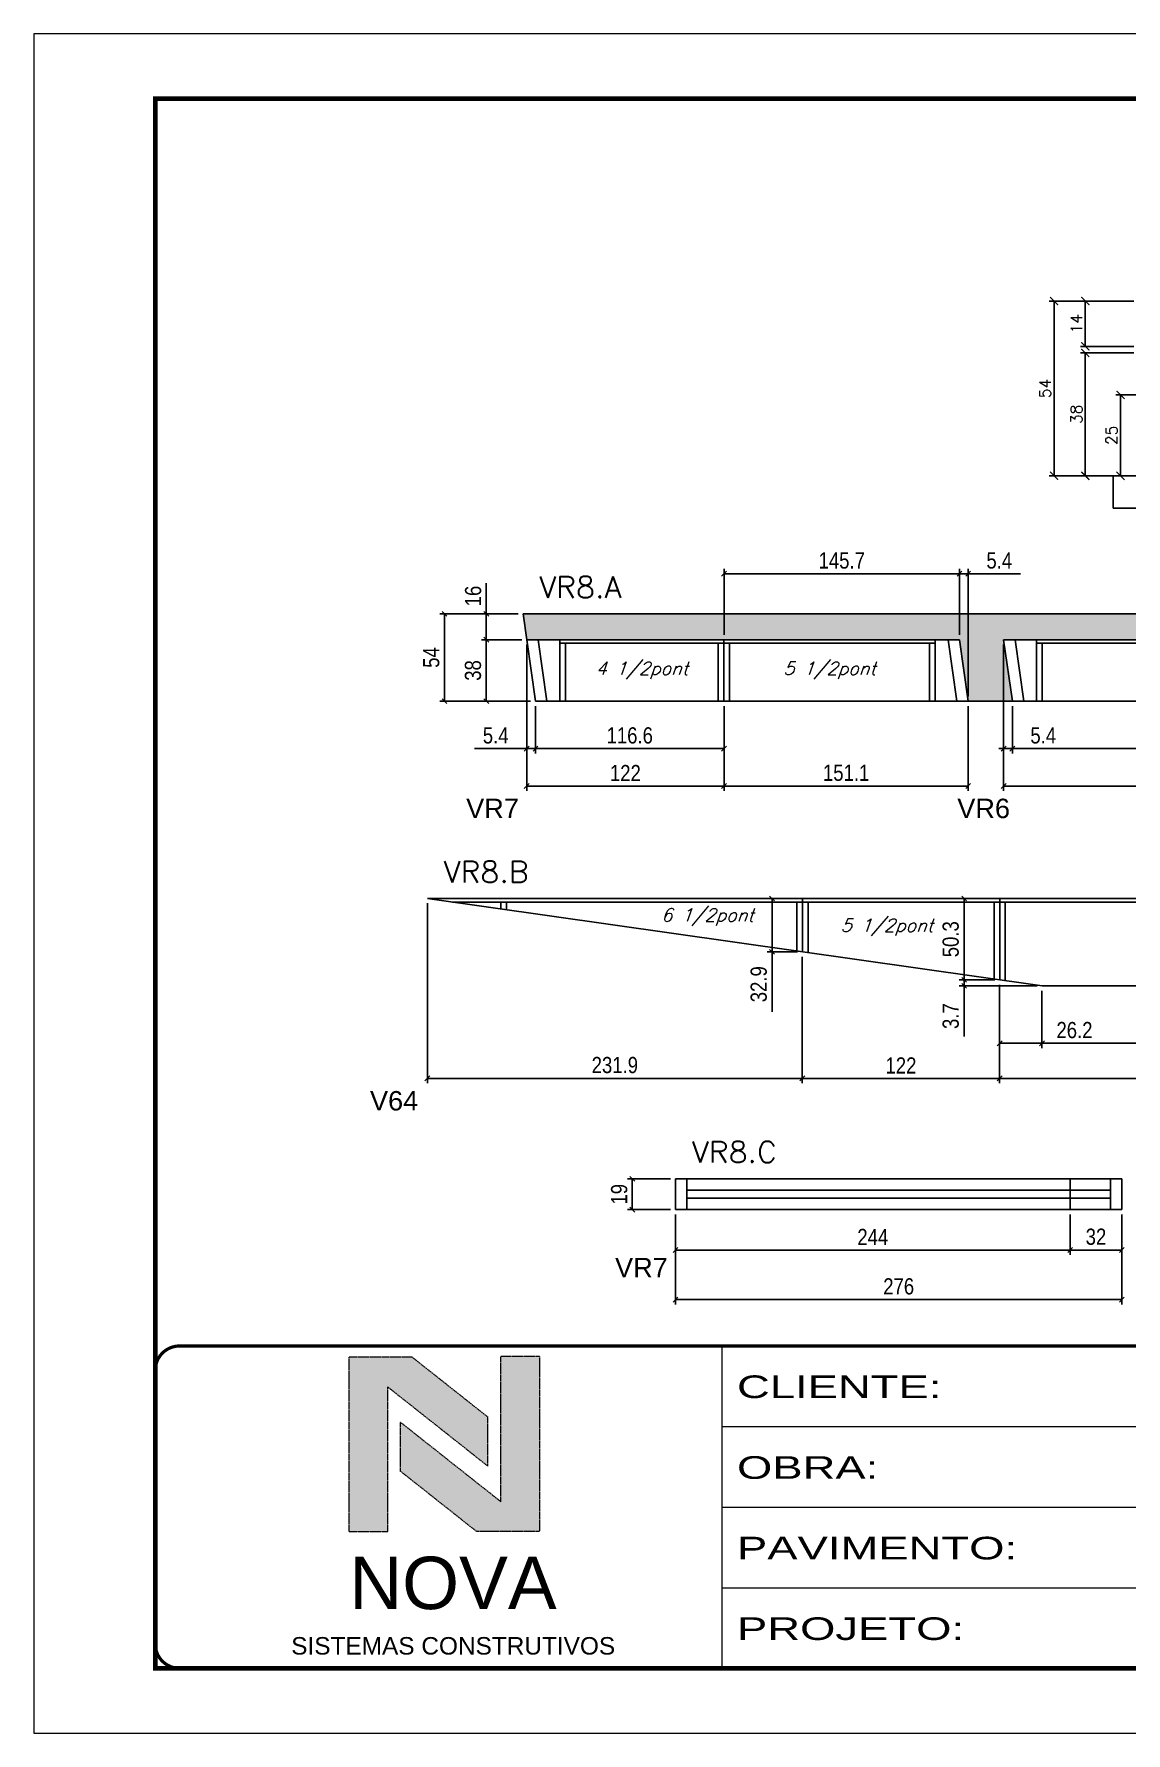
# Model space of a CAD drawing. Extents: x 0 to 6325, y 5574 to 19307.
# Drawn here: x 1585 to 2260, y 5574 to 6624 of the extents above; entities that cross this region are included whole.
import ezdxf

# ---------------------------------------------------------------- set-up
doc = ezdxf.new("R2010")
doc.units = 0
doc.linetypes.add('CONTINUO', pattern=[0])
doc.linetypes.add('DASHED', pattern=[0.75, 0.5, -0.25])
for name, color, linetype in [('1', 1, 'Continuous'), ('5', 5, 'Continuous'), ('barrote', 251, 'Continuous'), ('COTA', 241, 'Continuous'), ('Painéis', 200, 'Continuous'), ('SARR_2.2x7', 40, 'Continuous'), ('SARR_3.5x7', 81, 'Continuous'), ('texto', 7, 'Continuous')]:
    doc.layers.add(name, color=color, linetype=linetype)
for name, color, linetype, lineweight in [('CARIMBO-LEGENDA', 75, 'Continuous', 15), ('Folhas', 255, 'Continuous', 9), ('SARRAFO DE PRESSAO', 251, 'DASHED', 9), ('Texto Seção', 7, 'Continuous', 15)]:
    doc.layers.add(name, color=color, linetype=linetype, lineweight=lineweight)
doc.styles.add('arial', font='arial.ttf')
doc.styles.add('COTA TECNICA', font='techl___.ttf', dxfattribs={"height": 10})
doc.styles.add('REGUA-120', font='ROMANS.shx', dxfattribs={"height": 15})
doc.styles.add('Romans', font='romans.shx')
doc.styles.get("Standard").update_dxf_attribs({"font": 'arial.ttf'})
doc.styles.add('Tecnologia', font='')
doc.styles.get('Tecnologia').set_extended_font_data('Forgotten Futurist')
doc.dimstyles.new('Cota Seção (2x)', dxfattribs={"dimtxt": 7, "dimasz": 5, "dimexe": 3, "dimexo": 3, "dimgap": 2, "dimtad": 3, "dimdec": 1, "dimlfac": 0.5, "dimzin": 12, "dimdsep": 46, "dimtxsty": 'Romans', "dimblk": 'ARCHTICK', "dimcen": 0, "dimclrd": 4, "dimclre": 4, "dimclrt": 1, "dimadec": 1, "dimazin": 3, "dimtfac": 1, "dimtdec": 1, "dimtmove": 0, "dimatfit": 3, "dimldrblk": 'OBLIQUE', "dimfxl": 1, "dimtolj": 1, "dimtzin": 12, "dimarcsym": 0})
doc.dimstyles.new('PAINEL', dxfattribs={"dimtxt": 10, "dimasz": 3, "dimexe": 3, "dimexo": 3, "dimgap": 3, "dimtad": 1, "dimdec": 1, "dimzin": 12, "dimdsep": 46, "dimtxsty": 'COTA TECNICA', "dimblk1": 'OBLIQUE', "dimblk2": 'OBLIQUE', "dimsah": 1, "dimcen": 0.9, "dimclrd": 4, "dimclre": 4, "dimclrt": 240, "dimadec": 1, "dimazin": 3, "dimtfac": 1, "dimtdec": 1, "dimtmove": 0, "dimatfit": 3, "dimfxl": 1, "dimtolj": 1, "dimtzin": 12, "dimarcsym": 0})

# ---------------------------------------------------------------- blocks, each defined once
blk = doc.blocks.new('A$C64660E27')
at = {"layer": 'COTA', "true_color": 0x1a1a1a}
h = blk.add_hatch(color=250, dxfattribs=at)
h.dxf.hatch_style = 1
h.paths.add_polyline_path([(185.4, -11.6), (142.4, -11.6), (142.4, -131.6), (168.8, -131.6), (168.8, -32.2), (237.7, -86.7), (237.7, -53)])
at = {"layer": 'COTA'}
h = blk.add_hatch(color=20, dxfattribs=at)
h.dxf.hatch_style = 1
h.paths.add_polyline_path([(273, -11.4), (246.6, -11.4), (246.6, -111.1), (177.7, -56.6), (177.7, -90.2), (230, -131.6), (273, -131.6)])
for p, q in [((142.4, -131.6), (142.4, -11.6)), ((142.4, -11.6), (185.4, -11.6)), ((185.4, -11.6), (237.7, -53)), ((273, -11.4), (246.6, -11.4)), ((246.6, -111.1), (246.6, -11.4)), ((273, -11.4), (273, -131.6)), ((168.8, -32.2), (237.7, -86.7)), ((168.8, -131.6), (168.8, -32.2)), ((246.6, -111.1), (177.7, -56.6)), ((177.7, -90.2), (177.7, -56.6)), ((237.7, -86.7), (237.7, -53)), ((230, -131.6), (177.7, -90.2)), ((142.4, -131.6), (168.8, -131.6)), ((273, -131.6), (230, -131.6))]:
    blk.add_line(p, q)
at = {"layer": 'CARIMBO-LEGENDA', "color": 7, "linetype": 'Continuous', "ltscale": 100, "style": 'arial'}
blk.add_text('NOVA', height=36, dxfattribs=at).set_placement((142.4, -184.8))
at = {"layer": 'CARIMBO-LEGENDA', "color": 7, "linetype": 'Continuous', "style": 'arial'}
blk.add_text('SISTEMAS CONSTRUTIVOS', height=12, dxfattribs=at).set_placement((102.5, -216))
blk = doc.blocks.new('9999999999')
at = {"color": 30, "linetype": 'CONTINUO'}
for p, q in [((98564.6, 34230.2), (98564.6, 34429.4)), ((98564.6, 34379.6), (99584, 34379.6)), ((98564.6, 34329.8), (99488, 34329.8)), ((98564.6, 34280), (99488, 34280))]:
    blk.add_line(p, q, dxfattribs=at)
at = {"color": 30, "linetype": 'CONTINUO', "const_width": 2}
blk.add_lwpolyline([(99584, 34230.2), (99584, 34414.4, 0.414214), (99569, 34429.4), (98229, 34429.4, 0.414214), (98214, 34414.4), (98214, 34245.2, 0.414214), (98229, 34230.2), (99584, 34230.2)], format="xyb", dxfattribs=at)
at = {"layer": 'Folhas'}
blk.add_lwpolyline([(98139, 34190.2), (99624, 34190.2), (99624, 35240.2), (98139, 35240.2)], close=True, dxfattribs=at)
at = {"layer": 'Folhas', "color": 30, "const_width": 3}
blk.add_lwpolyline([(98214, 34230.2), (99584, 34230.2), (99584, 35200.2), (98214, 35200.2)], close=True, dxfattribs=at)
at = {"xscale": 0.9, "yscale": 0.9, "zscale": 0.9}
blk.add_blockref('A$C64660E27', (98205.8, 34433.1), dxfattribs=at)
at = {"layer": 'Folhas', "color": 7, "style": 'Tecnologia', "width": 1.5}
for s, p in [('CLIENTE:', (98573.7, 34397.2)), ('OBRA:', (98573.7, 34347.3)), ('PAVIMENTO:', (98573.7, 34297.5)), ('PROJETO:', (98573.7, 34247.7))]:
    blk.add_text(s, height=14, dxfattribs=at).set_placement(p)
blk = doc.blocks.new('_ArchTick')
at = {"color": 0, "linetype": 'ByBlock', "const_width": 0.15}
blk.add_lwpolyline([(-0.5, -0.5), (0.5, 0.5)], dxfattribs=at)
blk = doc.blocks.new('*D3601')
at = {"layer": 'COTA', "color": 4, "lineweight": -2, "transparency": 16777216}
for p, q in [((2265.2, 6459.2), (2212.8, 6459.2)), ((2215.8, 6351.2), (2215.8, 6459.2)), ((2287.2, 6351.2), (2212.8, 6351.2))]:
    blk.add_line(p, q, dxfattribs=at)
at = {"layer": 'Defpoints', "color": 0, "transparency": 16777216}
for p in [(2215.8, 6459.2), (2268.2, 6459.2), (2290.2, 6351.2)]:
    blk.add_point(p, dxfattribs=at)
at = {"layer": 'COTA', "color": 4, "lineweight": -2, "transparency": 16777216, "xscale": 5, "yscale": 5, "zscale": 5}
for p, rotation in [((2215.8, 6459.2), 90), ((2215.8, 6351.2), 270)]:
    blk.add_blockref('_ArchTick', p, dxfattribs=dict(at, rotation=rotation))
at = {"layer": 'COTA', "color": 1, "transparency": 16777216, "insert": (2210.3, 6405.2), "char_height": 7, "attachment_point": 5, "rotation": 90, "style": 'Romans'}
blk.add_mtext('\\A1;54', dxfattribs=at)
blk = doc.blocks.new('_Oblique')
at = {"layer": '1', "color": 0, "lineweight": -2}
blk.add_line((-0.5, -0.5), (0.5, 0.5), dxfattribs=at)
blk = doc.blocks.new('*D3604')
at = {"layer": 'COTA', "color": 4, "lineweight": -2, "transparency": 16777216}
for p, q in [((2265.2, 6459.2), (2232.1, 6459.2)), ((2235.1, 6459.2), (2235.1, 6431.2)), ((2265.2, 6431.2), (2232.1, 6431.2))]:
    blk.add_line(p, q, dxfattribs=at)
at = {"layer": 'Defpoints', "color": 0, "transparency": 16777216}
for p in [(2268.2, 6459.2), (2235.1, 6431.2), (2268.2, 6431.2)]:
    blk.add_point(p, dxfattribs=at)
at = {"layer": 'COTA', "color": 4, "lineweight": -2, "transparency": 16777216, "xscale": 5, "yscale": 5, "zscale": 5}
for p, rotation in [((2235.1, 6459.2), 90), ((2235.1, 6431.2), 270)]:
    blk.add_blockref('_ArchTick', p, dxfattribs=dict(at, rotation=rotation))
at = {"layer": 'COTA', "color": 1, "transparency": 16777216, "insert": (2229.6, 6445.2), "char_height": 7, "attachment_point": 5, "rotation": 90, "style": 'Romans'}
blk.add_mtext('\\A1;14', dxfattribs=at)
blk = doc.blocks.new('*D3605')
at = {"layer": 'COTA', "color": 4, "lineweight": -2, "transparency": 16777216}
for p, q in [((2265.2, 6427.2), (2232.1, 6427.2)), ((2235.1, 6427.2), (2235.1, 6351.2)), ((2287.2, 6351.2), (2232.1, 6351.2))]:
    blk.add_line(p, q, dxfattribs=at)
at = {"layer": 'Defpoints', "color": 0, "transparency": 16777216}
for p in [(2268.2, 6427.2), (2235.1, 6351.2), (2290.2, 6351.2)]:
    blk.add_point(p, dxfattribs=at)
at = {"layer": 'COTA', "color": 4, "lineweight": -2, "transparency": 16777216, "xscale": 5, "yscale": 5, "zscale": 5}
for p, rotation in [((2235.1, 6427.2), 90), ((2235.1, 6351.2), 270)]:
    blk.add_blockref('_ArchTick', p, dxfattribs=dict(at, rotation=rotation))
at = {"layer": 'COTA', "color": 1, "transparency": 16777216, "insert": (2229.6, 6389.2), "char_height": 7, "attachment_point": 5, "rotation": 90, "style": 'Romans'}
blk.add_mtext('\\A1;38', dxfattribs=at)
blk = doc.blocks.new('*D4710')
at = {"layer": 'COTA', "color": 4, "lineweight": -2, "transparency": 16777216}
for p, q in [((2267.5, 6401.2), (2253.9, 6401.2)), ((2256.9, 6401.2), (2256.9, 6351.2)), ((2272.5, 6351.2), (2253.9, 6351.2))]:
    blk.add_line(p, q, dxfattribs=at)
at = {"layer": 'Defpoints', "color": 0, "transparency": 16777216}
for p in [(2270.5, 6401.2), (2256.9, 6351.2), (2275.5, 6351.2)]:
    blk.add_point(p, dxfattribs=at)
at = {"layer": 'COTA', "color": 4, "lineweight": -2, "transparency": 16777216, "xscale": 5, "yscale": 5, "zscale": 5}
for p, rotation in [((2256.9, 6401.2), 90), ((2256.9, 6351.2), 270)]:
    blk.add_blockref('_ArchTick', p, dxfattribs=dict(at, rotation=rotation))
at = {"layer": 'COTA', "color": 1, "transparency": 16777216, "insert": (2251.4, 6376.2), "char_height": 7, "attachment_point": 5, "rotation": 90, "style": 'Romans'}
blk.add_mtext('\\A1;25', dxfattribs=at)
blk = doc.blocks.new('*D4711')
at = {"layer": 'COTA', "color": 4, "lineweight": -2, "transparency": 16777216}
for p, q in [((1889.7, 6246.9), (1889.7, 6179.6)), ((1895.1, 6208.9), (1895.1, 6179.6)), ((1889.7, 6182.6), (1857.4, 6182.6)), ((1895.1, 6182.6), (1889.7, 6182.6)), ((1895.1, 6182.6), (1898.1, 6182.6))]:
    blk.add_line(p, q, dxfattribs=at)
at = {"layer": 'Defpoints', "color": 0, "transparency": 16777216}
for p in [(1889.7, 6249.9), (1895.1, 6211.9), (1889.7, 6182.6)]:
    blk.add_point(p, dxfattribs=at)
at = {"layer": 'COTA', "color": 4, "lineweight": -2, "transparency": 16777216, "xscale": 3, "yscale": 3, "zscale": 3}
blk.add_blockref('_Oblique', (1889.7, 6182.6), dxfattribs=at)
at = {"layer": 'COTA', "color": 4, "lineweight": -2, "transparency": 16777216, "xscale": 3, "yscale": 3, "zscale": 3, "rotation": 180}
blk.add_blockref('_Oblique', (1895.1, 6182.6), dxfattribs=at)
at = {"layer": 'COTA', "color": 240, "transparency": 16777216, "insert": (1870.5, 6190.7), "char_height": 10, "attachment_point": 5, "style": 'COTA TECNICA'}
blk.add_mtext('\\A1;5.4', dxfattribs=at)
blk = doc.blocks.new('*D3608')
at = {"layer": 'COTA', "color": 4, "lineweight": -2, "transparency": 16777216}
for p, q in [((1895.1, 6208.9), (1895.1, 6179.6)), ((2011.7, 6208.9), (2011.7, 6179.6)), ((1895.1, 6182.6), (2011.7, 6182.6))]:
    blk.add_line(p, q, dxfattribs=at)
at = {"layer": 'Defpoints', "color": 0, "transparency": 16777216}
for p in [(1895.1, 6211.9), (2011.7, 6211.9), (2011.7, 6182.6)]:
    blk.add_point(p, dxfattribs=at)
at = {"layer": 'COTA', "color": 4, "lineweight": -2, "transparency": 16777216, "xscale": 3, "yscale": 3, "zscale": 3, "rotation": 180}
blk.add_blockref('_Oblique', (1895.1, 6182.6), dxfattribs=at)
at = {"layer": 'COTA', "color": 4, "lineweight": -2, "transparency": 16777216, "xscale": 3, "yscale": 3, "zscale": 3}
blk.add_blockref('_Oblique', (2011.7, 6182.6), dxfattribs=at)
at = {"layer": 'COTA', "color": 240, "transparency": 16777216, "insert": (1953.4, 6190.7), "char_height": 10, "attachment_point": 5, "style": 'COTA TECNICA'}
blk.add_mtext('\\A1;116.6', dxfattribs=at)
blk = doc.blocks.new('*D4712')
at = {"layer": 'COTA', "color": 4, "lineweight": -2, "transparency": 16777216}
for p, q in [((1889.7, 6246.9), (1889.7, 6156.5)), ((2011.7, 6208.9), (2011.7, 6156.5)), ((1889.7, 6159.5), (2011.7, 6159.5))]:
    blk.add_line(p, q, dxfattribs=at)
at = {"layer": 'Defpoints', "color": 0, "transparency": 16777216}
for p in [(1889.7, 6249.9), (2011.7, 6211.9), (2011.7, 6159.5)]:
    blk.add_point(p, dxfattribs=at)
at = {"layer": 'COTA', "color": 4, "lineweight": -2, "transparency": 16777216, "xscale": 3, "yscale": 3, "zscale": 3, "rotation": 180}
blk.add_blockref('_Oblique', (1889.7, 6159.5), dxfattribs=at)
at = {"layer": 'COTA', "color": 4, "lineweight": -2, "transparency": 16777216, "xscale": 3, "yscale": 3, "zscale": 3}
blk.add_blockref('_Oblique', (2011.7, 6159.5), dxfattribs=at)
at = {"layer": 'COTA', "color": 240, "transparency": 16777216, "insert": (1950.7, 6167.5), "char_height": 10, "attachment_point": 5, "style": 'COTA TECNICA'}
blk.add_mtext('\\A1;122', dxfattribs=at)
blk = doc.blocks.new('*D4704')
at = {"layer": 'COTA', "color": 4, "lineweight": -2, "transparency": 16777216}
for p, q in [((2011.7, 6208.9), (2011.7, 6156.5)), ((2162.7, 6208.9), (2162.7, 6156.5)), ((2011.7, 6159.5), (2162.7, 6159.5))]:
    blk.add_line(p, q, dxfattribs=at)
at = {"layer": 'Defpoints', "color": 0, "transparency": 16777216}
for p in [(2011.7, 6211.9), (2162.7, 6211.9), (2162.7, 6159.5)]:
    blk.add_point(p, dxfattribs=at)
at = {"layer": 'COTA', "color": 4, "lineweight": -2, "transparency": 16777216, "xscale": 3, "yscale": 3, "zscale": 3, "rotation": 180}
blk.add_blockref('_Oblique', (2011.7, 6159.5), dxfattribs=at)
at = {"layer": 'COTA', "color": 4, "lineweight": -2, "transparency": 16777216, "xscale": 3, "yscale": 3, "zscale": 3}
blk.add_blockref('_Oblique', (2162.7, 6159.5), dxfattribs=at)
at = {"layer": 'COTA', "color": 240, "transparency": 16777216, "insert": (2087.2, 6167.6), "char_height": 10, "attachment_point": 5, "style": 'COTA TECNICA'}
blk.add_mtext('\\A1;151.1', dxfattribs=at)
blk = doc.blocks.new('*D4705')
at = {"layer": 'COTA', "color": 4, "lineweight": -2, "transparency": 16777216}
for p, q in [((2157.3, 6290.7), (2154.3, 6290.7)), ((2157.3, 6252.9), (2157.3, 6293.7)), ((2157.3, 6290.7), (2162.7, 6290.7)), ((2162.7, 6214.9), (2162.7, 6293.7)), ((2162.7, 6290.7), (2195, 6290.7))]:
    blk.add_line(p, q, dxfattribs=at)
at = {"layer": 'Defpoints', "color": 0, "transparency": 16777216}
for p in [(2157.3, 6290.7), (2157.3, 6249.9), (2162.7, 6211.9)]:
    blk.add_point(p, dxfattribs=at)
at = {"layer": 'COTA', "color": 4, "lineweight": -2, "transparency": 16777216, "xscale": 3, "yscale": 3, "zscale": 3}
blk.add_blockref('_Oblique', (2157.3, 6290.7), dxfattribs=at)
at = {"layer": 'COTA', "color": 4, "lineweight": -2, "transparency": 16777216, "xscale": 3, "yscale": 3, "zscale": 3, "rotation": 180}
blk.add_blockref('_Oblique', (2162.7, 6290.7), dxfattribs=at)
at = {"layer": 'COTA', "color": 240, "transparency": 16777216, "insert": (2181.9, 6298.8), "char_height": 10, "attachment_point": 5, "style": 'COTA TECNICA'}
blk.add_mtext('\\A1;5.4', dxfattribs=at)
blk = doc.blocks.new('*D4706')
at = {"layer": 'COTA', "color": 4, "lineweight": -2, "transparency": 16777216}
for p, q in [((2011.7, 6252.9), (2011.7, 6293.7)), ((2157.3, 6290.7), (2011.7, 6290.7)), ((2157.3, 6252.9), (2157.3, 6293.7))]:
    blk.add_line(p, q, dxfattribs=at)
at = {"layer": 'Defpoints', "color": 0, "transparency": 16777216}
for p in [(2011.7, 6290.7), (2011.7, 6249.9), (2157.3, 6249.9)]:
    blk.add_point(p, dxfattribs=at)
at = {"layer": 'COTA', "color": 4, "lineweight": -2, "transparency": 16777216, "xscale": 3, "yscale": 3, "zscale": 3, "rotation": 180}
blk.add_blockref('_Oblique', (2011.7, 6290.7), dxfattribs=at)
at = {"layer": 'COTA', "color": 4, "lineweight": -2, "transparency": 16777216, "xscale": 3, "yscale": 3, "zscale": 3}
blk.add_blockref('_Oblique', (2157.3, 6290.7), dxfattribs=at)
at = {"layer": 'COTA', "color": 240, "transparency": 16777216, "insert": (2084.5, 6298.8), "char_height": 10, "attachment_point": 5, "style": 'COTA TECNICA'}
blk.add_mtext('\\A1;145.7', dxfattribs=at)
blk = doc.blocks.new('*D4707')
at = {"layer": 'COTA', "color": 4, "lineweight": -2, "transparency": 16777216}
for p, q in [((2184.6, 6246.9), (2184.6, 6179.6)), ((2190, 6208.9), (2190, 6179.6)), ((2184.6, 6182.6), (2181.6, 6182.6)), ((2184.6, 6182.6), (2190, 6182.6)), ((2190, 6182.6), (2222.3, 6182.6))]:
    blk.add_line(p, q, dxfattribs=at)
at = {"layer": 'Defpoints', "color": 0, "transparency": 16777216}
for p in [(2184.6, 6249.9), (2190, 6211.9), (2190, 6182.6)]:
    blk.add_point(p, dxfattribs=at)
at = {"layer": 'COTA', "color": 4, "lineweight": -2, "transparency": 16777216, "xscale": 3, "yscale": 3, "zscale": 3}
blk.add_blockref('_Oblique', (2184.6, 6182.6), dxfattribs=at)
at = {"layer": 'COTA', "color": 4, "lineweight": -2, "transparency": 16777216, "xscale": 3, "yscale": 3, "zscale": 3, "rotation": 180}
blk.add_blockref('_Oblique', (2190, 6182.6), dxfattribs=at)
at = {"layer": 'COTA', "color": 240, "transparency": 16777216, "insert": (2209.1, 6190.7), "char_height": 10, "attachment_point": 5, "style": 'COTA TECNICA'}
blk.add_mtext('\\A1;5.4', dxfattribs=at)
blk = doc.blocks.new('*D4708')
at = {"layer": 'COTA', "color": 4, "lineweight": -2, "transparency": 16777216}
for p, q in [((2190, 6208.9), (2190, 6179.6)), ((2428.6, 6208.9), (2428.6, 6179.6)), ((2190, 6182.6), (2428.6, 6182.6))]:
    blk.add_line(p, q, dxfattribs=at)
at = {"layer": 'Defpoints', "color": 0, "transparency": 16777216}
for p in [(2190, 6211.9), (2428.6, 6211.9), (2428.6, 6182.6)]:
    blk.add_point(p, dxfattribs=at)
at = {"layer": 'COTA', "color": 4, "lineweight": -2, "transparency": 16777216, "xscale": 3, "yscale": 3, "zscale": 3, "rotation": 180}
blk.add_blockref('_Oblique', (2190, 6182.6), dxfattribs=at)
at = {"layer": 'COTA', "color": 4, "lineweight": -2, "transparency": 16777216, "xscale": 3, "yscale": 3, "zscale": 3}
blk.add_blockref('_Oblique', (2428.6, 6182.6), dxfattribs=at)
at = {"layer": 'COTA', "color": 240, "transparency": 16777216, "insert": (2309.3, 6190.8), "char_height": 10, "attachment_point": 5, "style": 'COTA TECNICA'}
blk.add_mtext('\\A1;238.6', dxfattribs=at)
blk = doc.blocks.new('*D3600')
at = {"layer": 'COTA', "color": 4, "lineweight": -2, "transparency": 16777216}
for p, q in [((2184.6, 6246.9), (2184.6, 6156.5)), ((2428.6, 6208.9), (2428.6, 6156.5)), ((2184.6, 6159.5), (2428.6, 6159.5))]:
    blk.add_line(p, q, dxfattribs=at)
at = {"layer": 'Defpoints', "color": 0, "transparency": 16777216}
for p in [(2184.6, 6249.9), (2428.6, 6211.9), (2428.6, 6159.5)]:
    blk.add_point(p, dxfattribs=at)
at = {"layer": 'COTA', "color": 4, "lineweight": -2, "transparency": 16777216, "xscale": 3, "yscale": 3, "zscale": 3, "rotation": 180}
blk.add_blockref('_Oblique', (2184.6, 6159.5), dxfattribs=at)
at = {"layer": 'COTA', "color": 4, "lineweight": -2, "transparency": 16777216, "xscale": 3, "yscale": 3, "zscale": 3}
blk.add_blockref('_Oblique', (2428.6, 6159.5), dxfattribs=at)
at = {"layer": 'COTA', "color": 240, "transparency": 16777216, "insert": (2306.6, 6167.5), "char_height": 10, "attachment_point": 5, "style": 'COTA TECNICA'}
blk.add_mtext('\\A1;244', dxfattribs=at)
blk = doc.blocks.new('*D4720')
at = {"layer": 'COTA', "color": 4, "lineweight": -2, "transparency": 16777216}
for p, q in [((1886.7, 6249.9), (1861.7, 6249.9)), ((1864.7, 6211.9), (1864.7, 6249.9)), ((1892.1, 6211.9), (1861.7, 6211.9))]:
    blk.add_line(p, q, dxfattribs=at)
at = {"layer": 'Defpoints', "color": 0, "transparency": 16777216}
for p in [(1864.7, 6249.9), (1889.7, 6249.9), (1895.1, 6211.9)]:
    blk.add_point(p, dxfattribs=at)
at = {"layer": 'COTA', "color": 4, "lineweight": -2, "transparency": 16777216, "xscale": 3, "yscale": 3, "zscale": 3}
for p, rotation in [((1864.7, 6249.9), 90), ((1864.7, 6211.9), 270)]:
    blk.add_blockref('_Oblique', p, dxfattribs=dict(at, rotation=rotation))
at = {"layer": 'COTA', "color": 240, "transparency": 16777216, "insert": (1856.5, 6230.9), "char_height": 10, "attachment_point": 5, "rotation": 90, "style": 'COTA TECNICA'}
blk.add_mtext('\\A1;38', dxfattribs=at)
blk = doc.blocks.new('*D4721')
at = {"layer": 'COTA', "color": 4, "lineweight": -2, "transparency": 16777216}
for p, q in [((1864.7, 6265.9), (1864.7, 6284.9)), ((1884.4, 6265.9), (1861.7, 6265.9)), ((1864.7, 6249.9), (1864.7, 6265.9)), ((1886.7, 6249.9), (1861.7, 6249.9))]:
    blk.add_line(p, q, dxfattribs=at)
at = {"layer": 'Defpoints', "color": 0, "transparency": 16777216}
for p in [(1864.7, 6265.9), (1887.4, 6265.9), (1889.7, 6249.9)]:
    blk.add_point(p, dxfattribs=at)
at = {"layer": 'COTA', "color": 4, "lineweight": -2, "transparency": 16777216, "xscale": 3, "yscale": 3, "zscale": 3}
for p, rotation in [((1864.7, 6265.9), 90), ((1864.7, 6249.9), 270)]:
    blk.add_blockref('_Oblique', p, dxfattribs=dict(at, rotation=rotation))
at = {"layer": 'COTA', "color": 240, "transparency": 16777216, "insert": (1856.6, 6276.9), "char_height": 10, "attachment_point": 5, "rotation": 90, "style": 'COTA TECNICA'}
blk.add_mtext('\\A1;16', dxfattribs=at)
blk = doc.blocks.new('*D4714')
at = {"layer": 'COTA', "color": 4, "lineweight": -2, "transparency": 16777216}
for p, q in [((2208.3, 6033), (2208.3, 5997.5)), ((2426.1, 6033), (2426.1, 5997.5)), ((2426.1, 6000.5), (2208.3, 6000.5))]:
    blk.add_line(p, q, dxfattribs=at)
at = {"layer": 'Defpoints', "color": 0, "transparency": 16777216}
for p in [(2208.3, 6036), (2426.1, 6036), (2208.3, 6000.5)]:
    blk.add_point(p, dxfattribs=at)
at = {"layer": 'COTA', "color": 4, "lineweight": -2, "transparency": 16777216, "xscale": 3, "yscale": 3, "zscale": 3, "rotation": 180}
blk.add_blockref('_Oblique', (2208.3, 6000.5), dxfattribs=at)
at = {"layer": 'COTA', "color": 4, "lineweight": -2, "transparency": 16777216, "xscale": 3, "yscale": 3, "zscale": 3}
blk.add_blockref('_Oblique', (2426.1, 6000.5), dxfattribs=at)
at = {"layer": 'COTA', "color": 240, "transparency": 16777216, "insert": (2317.2, 6008.6), "char_height": 10, "attachment_point": 5, "style": 'COTA TECNICA'}
blk.add_mtext('\\A1;217.8', dxfattribs=at)
blk = doc.blocks.new('*D4715')
at = {"layer": 'COTA', "color": 4, "lineweight": -2, "transparency": 16777216}
for p, q in [((2182.1, 6036.7), (2182.1, 5997.5)), ((2208.3, 6033), (2208.3, 5997.5)), ((2182.1, 6000.5), (2208.3, 6000.5)), ((2208.3, 6000.5), (2245.4, 6000.5))]:
    blk.add_line(p, q, dxfattribs=at)
at = {"layer": 'Defpoints', "color": 0, "transparency": 16777216}
for p in [(2182.1, 6039.7), (2208.3, 6036), (2182.1, 6000.5)]:
    blk.add_point(p, dxfattribs=at)
at = {"layer": 'COTA', "color": 4, "lineweight": -2, "transparency": 16777216, "xscale": 3, "yscale": 3, "zscale": 3, "rotation": 180}
blk.add_blockref('_Oblique', (2182.1, 6000.5), dxfattribs=at)
at = {"layer": 'COTA', "color": 4, "lineweight": -2, "transparency": 16777216, "xscale": 3, "yscale": 3, "zscale": 3}
blk.add_blockref('_Oblique', (2208.3, 6000.5), dxfattribs=at)
at = {"layer": 'COTA', "color": 240, "transparency": 16777216, "insert": (2228.4, 6008.6), "char_height": 10, "attachment_point": 5, "style": 'COTA TECNICA'}
blk.add_mtext('\\A1;26.2', dxfattribs=at)
blk = doc.blocks.new('*D3609')
at = {"layer": 'COTA', "color": 4, "lineweight": -2, "transparency": 16777216}
for p, q in [((2182.1, 6036.7), (2182.1, 5975.8)), ((2426.1, 6033), (2426.1, 5975.8)), ((2182.1, 5978.8), (2426.1, 5978.8))]:
    blk.add_line(p, q, dxfattribs=at)
at = {"layer": 'Defpoints', "color": 0, "transparency": 16777216}
for p in [(2182.1, 6039.7), (2426.1, 6036), (2426.1, 5978.8)]:
    blk.add_point(p, dxfattribs=at)
at = {"layer": 'COTA', "color": 4, "lineweight": -2, "transparency": 16777216, "xscale": 3, "yscale": 3, "zscale": 3, "rotation": 180}
blk.add_blockref('_Oblique', (2182.1, 5978.8), dxfattribs=at)
at = {"layer": 'COTA', "color": 4, "lineweight": -2, "transparency": 16777216, "xscale": 3, "yscale": 3, "zscale": 3}
blk.add_blockref('_Oblique', (2426.1, 5978.8), dxfattribs=at)
at = {"layer": 'COTA', "color": 240, "transparency": 16777216, "insert": (2304.1, 5986.9), "char_height": 10, "attachment_point": 5, "style": 'COTA TECNICA'}
blk.add_mtext('\\A1;244', dxfattribs=at)
blk = doc.blocks.new('*D4716')
at = {"layer": 'COTA', "color": 4, "lineweight": -2, "transparency": 16777216}
for p, q in [((2060.1, 6054), (2060.1, 5975.8)), ((2182.1, 6036.7), (2182.1, 5975.8)), ((2182.1, 5978.8), (2060.1, 5978.8))]:
    blk.add_line(p, q, dxfattribs=at)
at = {"layer": 'Defpoints', "color": 0, "transparency": 16777216}
for p in [(2060.1, 6057), (2182.1, 6039.7), (2060.1, 5978.8)]:
    blk.add_point(p, dxfattribs=at)
at = {"layer": 'COTA', "color": 4, "lineweight": -2, "transparency": 16777216, "xscale": 3, "yscale": 3, "zscale": 3, "rotation": 180}
blk.add_blockref('_Oblique', (2060.1, 5978.8), dxfattribs=at)
at = {"layer": 'COTA', "color": 4, "lineweight": -2, "transparency": 16777216, "xscale": 3, "yscale": 3, "zscale": 3}
blk.add_blockref('_Oblique', (2182.1, 5978.8), dxfattribs=at)
at = {"layer": 'COTA', "color": 240, "transparency": 16777216, "insert": (2121.1, 5986.8), "char_height": 10, "attachment_point": 5, "style": 'COTA TECNICA'}
blk.add_mtext('\\A1;122', dxfattribs=at)
blk = doc.blocks.new('*D4717')
at = {"layer": 'COTA', "color": 4, "lineweight": -2, "transparency": 16777216}
for p, q in [((1828.3, 6087), (1828.3, 5975.8)), ((2060.1, 6054), (2060.1, 5975.8)), ((2060.1, 5978.8), (1828.3, 5978.8))]:
    blk.add_line(p, q, dxfattribs=at)
at = {"layer": 'Defpoints', "color": 0, "transparency": 16777216}
for p in [(1828.3, 6090), (2060.1, 6057), (1828.3, 5978.8)]:
    blk.add_point(p, dxfattribs=at)
at = {"layer": 'COTA', "color": 4, "lineweight": -2, "transparency": 16777216, "xscale": 3, "yscale": 3, "zscale": 3, "rotation": 180}
blk.add_blockref('_Oblique', (1828.3, 5978.8), dxfattribs=at)
at = {"layer": 'COTA', "color": 4, "lineweight": -2, "transparency": 16777216, "xscale": 3, "yscale": 3, "zscale": 3}
blk.add_blockref('_Oblique', (2060.1, 5978.8), dxfattribs=at)
at = {"layer": 'COTA', "color": 240, "transparency": 16777216, "insert": (1944.2, 5987), "char_height": 10, "attachment_point": 5, "style": 'COTA TECNICA'}
blk.add_mtext('\\A1;231.9', dxfattribs=at)
blk = doc.blocks.new('*D3610')
at = {"layer": 'COTA', "color": 4, "lineweight": -2, "transparency": 16777216}
for p, q in [((2179.1, 6039.7), (2157.2, 6039.7)), ((2160.2, 6039.7), (2160.2, 6042.7)), ((2160.2, 6039.7), (2160.2, 6036)), ((2205.3, 6036), (2157.2, 6036)), ((2160.2, 6036), (2160.2, 6004.7))]:
    blk.add_line(p, q, dxfattribs=at)
at = {"layer": 'Defpoints', "color": 0, "transparency": 16777216}
for p in [(2182.1, 6039.7), (2160.2, 6036), (2208.3, 6036)]:
    blk.add_point(p, dxfattribs=at)
at = {"layer": 'COTA', "color": 4, "lineweight": -2, "transparency": 16777216, "xscale": 3, "yscale": 3, "zscale": 3}
for p, rotation in [((2160.2, 6039.7), 270), ((2160.2, 6036), 90)]:
    blk.add_blockref('_Oblique', p, dxfattribs=dict(at, rotation=rotation))
at = {"layer": 'COTA', "color": 240, "transparency": 16777216, "insert": (2151.9, 6017.3), "char_height": 10, "attachment_point": 5, "rotation": 90, "style": 'COTA TECNICA'}
blk.add_mtext('\\A1;3.7', dxfattribs=at)
blk = doc.blocks.new('*D3611')
at = {"layer": 'COTA', "color": 4, "lineweight": -2, "transparency": 16777216}
for p, q in [((2160.2, 6039.7), (2160.2, 6090)), ((2179.1, 6039.7), (2157.2, 6039.7))]:
    blk.add_line(p, q, dxfattribs=at)
at = {"layer": 'Defpoints', "color": 0, "transparency": 16777216}
for p in [(2160.2, 6090), (2160.2, 6090), (2182.1, 6039.7)]:
    blk.add_point(p, dxfattribs=at)
at = {"layer": 'COTA', "color": 4, "lineweight": -2, "transparency": 16777216, "xscale": 3, "yscale": 3, "zscale": 3}
for p, rotation in [((2160.2, 6090), 90), ((2160.2, 6039.7), 270)]:
    blk.add_blockref('_Oblique', p, dxfattribs=dict(at, rotation=rotation))
at = {"layer": 'COTA', "color": 240, "transparency": 16777216, "insert": (2151.9, 6064.8), "char_height": 10, "attachment_point": 5, "rotation": 90, "style": 'COTA TECNICA'}
blk.add_mtext('\\A1;50.3', dxfattribs=at)
blk = doc.blocks.new('*D4719')
at = {"layer": 'COTA', "color": 4, "lineweight": -2, "transparency": 16777216}
for p, q in [((2057.1, 6090), (2038.4, 6090)), ((2041.4, 6090), (2041.4, 6057)), ((2057.1, 6057), (2038.4, 6057)), ((2041.4, 6057), (2041.4, 6019.9))]:
    blk.add_line(p, q, dxfattribs=at)
at = {"layer": 'Defpoints', "color": 0, "transparency": 16777216}
for p in [(2060.1, 6090), (2041.4, 6057), (2060.1, 6057)]:
    blk.add_point(p, dxfattribs=at)
at = {"layer": 'COTA', "color": 4, "lineweight": -2, "transparency": 16777216, "xscale": 3, "yscale": 3, "zscale": 3}
for p, rotation in [((2041.4, 6090), 90), ((2041.4, 6057), 270)]:
    blk.add_blockref('_Oblique', p, dxfattribs=dict(at, rotation=rotation))
at = {"layer": 'COTA', "color": 240, "transparency": 16777216, "insert": (2033.2, 6037), "char_height": 10, "attachment_point": 5, "rotation": 90, "style": 'COTA TECNICA'}
blk.add_mtext('\\A1;32.9', dxfattribs=at)
blk = doc.blocks.new('*D3613')
at = {"layer": 'COTA', "color": 4, "lineweight": -2, "transparency": 16777216}
for p, q in [((1981.7, 5894.7), (1981.7, 5839.1)), ((2257.7, 5894.7), (2257.7, 5839.1)), ((2257.7, 5842.1), (1981.7, 5842.1))]:
    blk.add_line(p, q, dxfattribs=at)
at = {"layer": 'Defpoints', "color": 0, "transparency": 16777216}
for p in [(1981.7, 5897.7), (2257.7, 5897.7), (1981.7, 5842.1)]:
    blk.add_point(p, dxfattribs=at)
at = {"layer": 'COTA', "color": 4, "lineweight": -2, "transparency": 16777216, "xscale": 3, "yscale": 3, "zscale": 3, "rotation": 180}
blk.add_blockref('_Oblique', (1981.7, 5842.1), dxfattribs=at)
at = {"layer": 'COTA', "color": 4, "lineweight": -2, "transparency": 16777216, "xscale": 3, "yscale": 3, "zscale": 3}
blk.add_blockref('_Oblique', (2257.7, 5842.1), dxfattribs=at)
at = {"layer": 'COTA', "color": 240, "transparency": 16777216, "insert": (2119.7, 5850.2), "char_height": 10, "attachment_point": 5, "style": 'COTA TECNICA'}
blk.add_mtext('\\A1;276', dxfattribs=at)
blk = doc.blocks.new('*D3615')
at = {"layer": 'COTA', "color": 4, "lineweight": -2, "transparency": 16777216}
for p, q in [((1981.7, 5894.7), (1981.7, 5869.7)), ((2225.7, 5894.7), (2225.7, 5869.7)), ((1981.7, 5872.7), (2225.7, 5872.7))]:
    blk.add_line(p, q, dxfattribs=at)
at = {"layer": 'Defpoints', "color": 0, "transparency": 16777216}
for p in [(1981.7, 5897.7), (2225.7, 5897.7), (2225.7, 5872.7)]:
    blk.add_point(p, dxfattribs=at)
at = {"layer": 'COTA', "color": 4, "lineweight": -2, "transparency": 16777216, "xscale": 3, "yscale": 3, "zscale": 3, "rotation": 180}
blk.add_blockref('_Oblique', (1981.7, 5872.7), dxfattribs=at)
at = {"layer": 'COTA', "color": 4, "lineweight": -2, "transparency": 16777216, "xscale": 3, "yscale": 3, "zscale": 3}
blk.add_blockref('_Oblique', (2225.7, 5872.7), dxfattribs=at)
at = {"layer": 'COTA', "color": 240, "transparency": 16777216, "insert": (2103.7, 5880.8), "char_height": 10, "attachment_point": 5, "style": 'COTA TECNICA'}
blk.add_mtext('\\A1;244', dxfattribs=at)
blk = doc.blocks.new('*D3616')
at = {"layer": 'COTA', "color": 4, "lineweight": -2, "transparency": 16777216}
for p, q in [((2225.7, 5894.7), (2225.7, 5869.7)), ((2257.7, 5894.7), (2257.7, 5869.7)), ((2225.7, 5872.7), (2257.7, 5872.7))]:
    blk.add_line(p, q, dxfattribs=at)
at = {"layer": 'Defpoints', "color": 0, "transparency": 16777216}
for p in [(2225.7, 5897.7), (2257.7, 5897.7), (2257.7, 5872.7)]:
    blk.add_point(p, dxfattribs=at)
at = {"layer": 'COTA', "color": 4, "lineweight": -2, "transparency": 16777216, "xscale": 3, "yscale": 3, "zscale": 3, "rotation": 180}
blk.add_blockref('_Oblique', (2225.7, 5872.7), dxfattribs=at)
at = {"layer": 'COTA', "color": 4, "lineweight": -2, "transparency": 16777216, "xscale": 3, "yscale": 3, "zscale": 3}
blk.add_blockref('_Oblique', (2257.7, 5872.7), dxfattribs=at)
at = {"layer": 'COTA', "color": 240, "transparency": 16777216, "insert": (2241.7, 5880.9), "char_height": 10, "attachment_point": 5, "style": 'COTA TECNICA'}
blk.add_mtext('\\A1;32', dxfattribs=at)
blk = doc.blocks.new('*D4579')
at = {"layer": 'COTA', "color": 4, "lineweight": -2, "transparency": 16777216}
for p, q in [((1978.7, 5916.7), (1952, 5916.7)), ((1955, 5916.7), (1955, 5897.7)), ((1978.7, 5897.7), (1952, 5897.7))]:
    blk.add_line(p, q, dxfattribs=at)
at = {"layer": 'Defpoints', "color": 0, "transparency": 16777216}
for p in [(1981.7, 5916.7), (1955, 5897.7), (1981.7, 5897.7)]:
    blk.add_point(p, dxfattribs=at)
at = {"layer": 'COTA', "color": 4, "lineweight": -2, "transparency": 16777216, "xscale": 3, "yscale": 3, "zscale": 3}
for p, rotation in [((1955, 5916.7), 90), ((1955, 5897.7), 270)]:
    blk.add_blockref('_Oblique', p, dxfattribs=dict(at, rotation=rotation))
at = {"layer": 'COTA', "color": 240, "transparency": 16777216, "insert": (1946.9, 5907.2), "char_height": 10, "attachment_point": 5, "rotation": 90, "style": 'COTA TECNICA'}
blk.add_mtext('\\A1;19', dxfattribs=at)
blk = doc.blocks.new('*D3517')
at = {"layer": 'COTA', "color": 4, "lineweight": -2, "transparency": 16777216}
for p, q in [((1884.4, 6265.9), (1835.9, 6265.9)), ((1838.9, 6265.9), (1838.9, 6211.9)), ((1892.1, 6211.9), (1835.9, 6211.9))]:
    blk.add_line(p, q, dxfattribs=at)
at = {"layer": 'Defpoints', "color": 0, "transparency": 16777216}
for p in [(1887.4, 6265.9), (1838.9, 6211.9), (1895.1, 6211.9)]:
    blk.add_point(p, dxfattribs=at)
at = {"layer": 'COTA', "color": 4, "lineweight": -2, "transparency": 16777216, "xscale": 3, "yscale": 3, "zscale": 3}
for p, rotation in [((1838.9, 6265.9), 90), ((1838.9, 6211.9), 270)]:
    blk.add_blockref('_Oblique', p, dxfattribs=dict(at, rotation=rotation))
at = {"layer": 'COTA', "color": 240, "transparency": 16777216, "insert": (1830.7, 6238.9), "char_height": 10, "attachment_point": 5, "rotation": 90, "style": 'COTA TECNICA'}
blk.add_mtext('\\A1;54', dxfattribs=at)

msp = doc.modelspace()

# ---------------------------------------------------------------- hatches: boundary and pattern name
at = {"layer": 'COTA'}
h = msp.add_hatch(dxfattribs=at)
h.set_pattern_fill('AR-CONC', color=256, scale=0.03)
h.set_pattern_definition([(50, (-1544.026, 2359.3826), (5.46554, -0.4781726), [0.5715, -6.2865]), (355, (-1544.026, 2359.3826), (-1.0573026, 5.7317054), [0.4572, -5.0292175]), (100.45144, (-1543.5706, 2359.343), (4.4082374, 5.2535326), [0.4857, -5.3427073]), (46.1842, (-1544.026, 2360.9066), (8.132371, -1.26127), [0.85725, -9.42975]), (96.63556, (-1543.348, 2360.8015), (7.122124, 7.422784), [0.728551, -8.014068]), (351.18415, (-1544.026, 2360.907), (7.122124, 7.422784), [0.685799, -7.543792]), (21, (-1543.264, 2360.5256), (4.5484317, -3.067956), [0.5715, -6.2865]), (326, (-1543.264, 2360.5256), (1.854061, 5.525639), [0.4572, -5.0292]), (71.45144, (-1542.885, 2360.27), (6.4024926, 2.457683), [0.4857, -5.342698]), (37.5, (-1544.026, 2359.3826), (0.0926581, 2.53665117), [0, -4.96824, 0, -5.1054, 0, -5.04825]), (7.5, (-1544.026, 2359.3826), (2.0045899, 3.0054172), [0, -2.91084, 0, -4.85394, 0, -1.92405]), (327.5, (-1545.7253, 2359.3826), (4.06771786, -0.1718623), [0, -1.905, 0, -5.9436, 0, -7.8867]), (317.5, (-1546.4873, 2359.3826), (4.4438754, 0.7627947), [0, -2.4765, 0, -3.94716, 0, -5.6007])])
h.paths.add_polyline_path([(2184.61, 6249.89), (2575.46, 6249.89), (2573.18, 6265.89), (1887.4, 6265.89), (1889.67, 6249.89), (2060.05, 6249.89), (2157.34, 6249.89), (2162.73, 6211.89), (2190.01, 6211.89)])

# ---------------------------------------------------------------- linework, layer by layer
at = {"layer": 'barrote'}
msp.add_lwpolyline([(2252.34, 6331.25), (2447.53, 6331.25), (2447.53, 6351.25), (2252.34, 6351.25)], close=True, dxfattribs=at)
at = {"layer": 'COTA'}
for p, q in [((1889.67, 6249.89), (1887.4, 6265.89)), ((1887.4, 6265.89), (2573.18, 6265.89)), ((2162.73, 6211.89), (2190.01, 6211.89))]:
    msp.add_line(p, q, dxfattribs=at)
at = {"layer": 'Painéis', "linetype": 'ByBlock'}
for p, q in [((1895.07, 6211.89), (1889.67, 6249.89)), ((1889.67, 6249.89), (2060.05, 6249.89)), ((2011.67, 6211.89), (2011.67, 6249.89)), ((2060.05, 6249.89), (2157.34, 6249.89)), ((2157.34, 6249.89), (2162.73, 6211.89)), ((2575.46, 6249.89), (2184.61, 6249.89)), ((2184.61, 6249.89), (2190.01, 6211.89)), ((2065.15, 6211.89), (1895.07, 6211.89)), ((2162.73, 6211.89), (2065.15, 6211.89)), ((2190.01, 6211.89), (2580.86, 6211.89)), ((1828.27, 6089.96), (2208.34, 6035.96)), ((1828.27, 6089.96), (2914.15, 6089.96)), ((2060.15, 6089.96), (2060.15, 6057.01)), ((2182.15, 6089.96), (2182.15, 6039.68)), ((2208.34, 6035.96), (2906.48, 6035.96)), ((1981.74, 5916.73), (2257.74, 5916.73)), ((1981.74, 5897.73), (1981.74, 5916.73)), ((2225.74, 5897.73), (2225.74, 5916.73)), ((2257.74, 5916.73), (2257.74, 5897.73)), ((2257.74, 5897.73), (1981.74, 5897.73))]:
    msp.add_line(p, q, dxfattribs=at)
at = {"layer": 'SARR_2.2x7', "linetype": 'Continuous'}
for p, q in [((1902.14, 6211.89), (1896.74, 6249.89)), ((1910.08, 6247.69), (2011.67, 6247.69)), ((2011.67, 6247.69), (2142.18, 6247.69)), ((2150.26, 6249.89), (2155.66, 6211.89)), ((2191.68, 6249.89), (2197.08, 6211.89)), ((2428.61, 6247.69), (2205.01, 6247.69)), ((2060.15, 6087.76), (1843.75, 6087.76)), ((2060.15, 6087.76), (2182.15, 6087.76)), ((2426.15, 6087.76), (2182.15, 6087.76)), ((1988.74, 5897.73), (1988.74, 5916.73)), ((2250.74, 5916.73), (2250.74, 5897.73)), ((1988.74, 5909.73), (2250.74, 5909.73)), ((2250.74, 5904.73), (1988.74, 5904.73))]:
    msp.add_line(p, q, dxfattribs=at)
at = {"layer": 'SARR_3.5x7'}
for p, q in [((1910.08, 6211.89), (1910.08, 6249.89)), ((1913.58, 6211.89), (1913.58, 6247.69)), ((2008.17, 6211.89), (2008.17, 6247.69)), ((2015.17, 6211.89), (2015.17, 6247.69)), ((2138.68, 6247.69), (2138.68, 6211.89)), ((2142.18, 6249.89), (2142.18, 6211.89)), ((2205.01, 6211.89), (2205.01, 6249.89)), ((2208.51, 6211.89), (2208.51, 6247.69)), ((1873.75, 6083.5), (1873.75, 6087.76)), ((1877.25, 6083), (1877.25, 6087.76)), ((2056.65, 6057.51), (2056.65, 6087.76)), ((2063.65, 6056.52), (2063.65, 6087.76)), ((2178.65, 6040.18), (2178.65, 6087.76)), ((2185.65, 6039.18), (2185.65, 6087.76))]:
    msp.add_line(p, q, dxfattribs=at)

# ---------------------------------------------------------------- block references
at = {"layer": 'SARRAFO DE PRESSAO', "color": 6, "linetype": 'ByBlock'}
msp.add_blockref('9999999999', (-96553.98, -28615.96), dxfattribs=at)

# ---------------------------------------------------------------- texts
at = {"layer": '5', "linetype": 'Continuous'}
for s, p in [('VR7', (1852.26, 6139.66)), ('VR6', (2155.95, 6139.66)), ('V64', (1792.78, 5958.97)), ('VR7', (1944.33, 5855.91))]:
    msp.add_text(s, height=12, rotation=359.99996, dxfattribs=at).set_placement(p)
at = {"layer": 'texto', "color": 2, "char_height": 8, "attachment_point": 5, "style": 'Romans'}
for s, insert in [('{\\Q19;\\C256;4 1/2pont}', (1960.88, 6230.89)), ('{\\Q19;\\C256;5 1/2pont}', (2076.93, 6230.89)), ('{\\Q19;\\C256;6 1/2pont}', (2001.47, 6078.5)), ('{\\Q19;\\C256;5 1/2pont}', (2112.4, 6072.14))]:
    msp.add_mtext(s, dxfattribs=dict(at, insert=insert))
at = {"layer": 'Texto Seção', "style": 'REGUA-120', "width": 1.05}
for s, p in [('VR8.A', (1897.4, 6275.89)), ('VR8.B', (1838.27, 6099.96)), ('VR8.C', (1991.74, 5926.73))]:
    msp.add_text(s, height=13, dxfattribs=at).set_placement(p)

# ---------------------------------------------------------------- dimensions: what is measured, and where the dimension line sits
at = {"layer": 'COTA'}
for base, p1, p2, dimstyle, picture, middle in [((2215.82, 6459.25), (2290.2, 6351.25), (2268.2, 6459.25), 'Cota Seção (2x)', '*D3601', (2210.32, 6405.25)), ((2235.14, 6431.25), (2268.2, 6459.25), (2268.2, 6431.25), 'Cota Seção (2x)', '*D3604', (2229.64, 6445.25)), ((2235.14, 6351.25), (2268.2, 6427.25), (2290.2, 6351.25), 'Cota Seção (2x)', '*D3605', (2229.64, 6389.25)), ((2256.94, 6351.25), (2270.5, 6401.22), (2275.5, 6351.25), 'Cota Seção (2x)', '*D4710', (2251.44, 6376.23)), ((1864.72, 6265.89), (1889.67, 6249.89), (1887.4, 6265.89), 'PAINEL', '*D4721', (1856.62, 6276.9)), ((1838.86, 6211.89), (1887.4, 6265.89), (1895.07, 6211.89), 'PAINEL', '*D3517', (1830.75, 6238.89)), ((1864.72, 6249.89), (1895.07, 6211.89), (1889.67, 6249.89), 'PAINEL', '*D4720', (1856.48, 6230.89)), ((2041.4289, 6057.0141), (2060.1473, 6089.959), (2060.1473, 6057.0141), 'PAINEL', '*D4719', (2033.1803, 6036.9571)), ((2160.17, 6089.96), (2182.15, 6039.68), (2160.17, 6089.96), 'PAINEL', '*D3611', (2151.95, 6064.82)), ((2160.17, 6035.96), (2182.15, 6039.68), (2208.34, 6035.96), 'PAINEL', '*D3610', (2151.95, 6017.31)), ((1954.99, 5897.73), (1981.74, 5916.73), (1981.74, 5897.73), 'PAINEL', '*D4579', (1946.9, 5907.23))]:
    dim = msp.add_linear_dim(base=base, p1=p1, p2=p2, angle=90, dimstyle=dimstyle, dxfattribs=at)
    dim.commit()
    dim.dimension.update_dxf_attribs({"geometry": picture, "text_midpoint": middle})
for base, p1, p2, picture, middle in [((2011.67, 6290.66), (2157.34, 6249.89), (2011.67, 6249.89), '*D4706', (2084.5, 6298.77)), ((1889.67, 6182.6), (1895.07, 6211.89), (1889.67, 6249.89), '*D4711', (1870.54, 6190.7)), ((2011.67, 6159.46), (1889.67, 6249.89), (2011.67, 6211.89), '*D4712', (1950.67, 6167.52)), ((2190.01, 6182.6), (2184.61, 6249.89), (2190.01, 6211.89), '*D4707', (2209.14, 6190.7)), ((2428.61, 6159.46), (2184.61, 6249.89), (2428.61, 6211.89), '*D3600', (2306.61, 6167.54)), ((2011.67, 6182.6), (1895.07, 6211.89), (2011.67, 6211.89), '*D3608', (1953.37, 6190.7)), ((2162.73, 6159.46), (2011.67, 6211.89), (2162.73, 6211.89), '*D4704', (2087.2, 6167.57)), ((2428.61, 6182.6), (2190.01, 6211.89), (2428.61, 6211.89), '*D4708', (2309.31, 6190.84)), ((1828.27, 5978.78), (2060.15, 6057.01), (1828.27, 6089.96), '*D4717', (1944.21, 5987.03)), ((2060.15, 5978.78), (2182.15, 6039.68), (2060.15, 6057.01), '*D4716', (2121.15, 5986.84)), ((2426.15, 5978.78), (2182.15, 6039.68), (2426.15, 6035.96), '*D3609', (2304.15, 5986.85)), ((2208.34, 6000.55), (2426.15, 6035.96), (2208.34, 6035.96), '*D4714', (2317.25, 6008.64)), ((1981.74, 5842.11), (2257.74, 5897.73), (1981.74, 5897.73), '*D3613', (2119.74, 5850.21)), ((2225.74, 5872.71), (1981.74, 5897.73), (2225.74, 5897.73), '*D3615', (2103.74, 5880.79)), ((2257.74, 5872.71), (2225.74, 5897.73), (2257.74, 5897.73), '*D3616', (2241.74, 5880.93))]:
    dim = msp.add_linear_dim(base=base, p1=p1, p2=p2, dimstyle='PAINEL', dxfattribs=at)
    dim.commit()
    dim.dimension.update_dxf_attribs({"geometry": picture, "text_midpoint": middle})
for base, p1, p2, picture, middle in [((2157.34, 6290.66), (2162.73, 6211.89), (2157.34, 6249.89), '*D4705', (2181.87, 6290.66)), ((2182.15, 6000.55), (2208.34, 6035.96), (2182.15, 6039.68), '*D4715', (2228.36, 6000.55))]:
    dim = msp.add_linear_dim(base=base, p1=p1, p2=p2, dimstyle='PAINEL', dxfattribs=at)
    dim.commit()
    dim.dimension.update_dxf_attribs({"geometry": picture, "text_midpoint": middle, "dimtype": 160})

doc.saveas('drawing.dxf')
